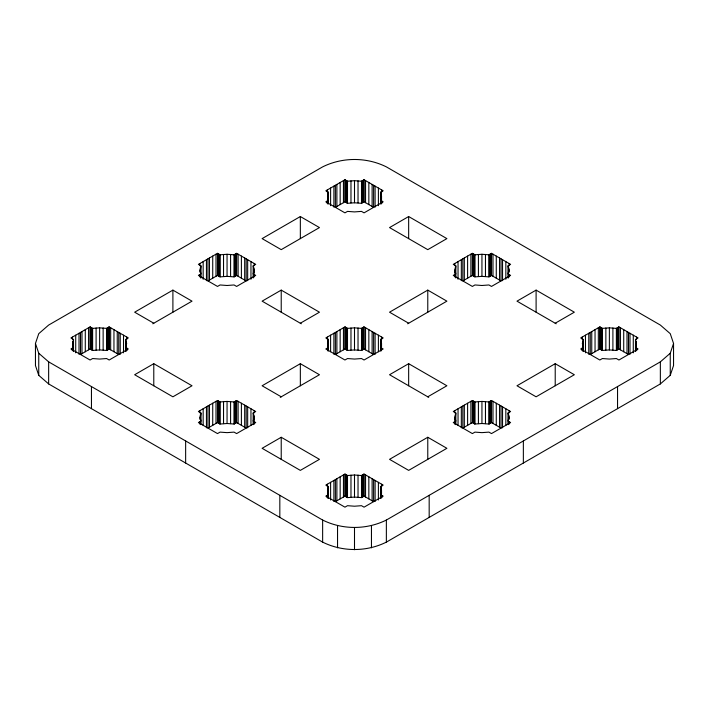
<?xml version="1.0" encoding="UTF-8"?>
<svg xmlns="http://www.w3.org/2000/svg" width="709" height="709" viewBox="0 0 709 709"><rect width="100%" height="100%" fill="white"/><g stroke="black" fill="none" stroke-linecap="round" stroke-linejoin="round"><path stroke-width="1.06" d="M73.506 339.416L72.584 343.457L73.506 347.499L70.944 348.979L90.061 360.012L92.622 358.541L99.623 359.064L106.616 358.541L109.177 360.012L128.294 348.979L125.732 347.499L126.654 343.457L125.732 339.416L128.294 337.945L109.177 326.902L106.616 328.382L99.623 327.85L92.622 328.382L90.061 326.902L70.944 337.945L73.506 339.416L73.506 351.567M200.027 272.088L200.948 265.84L198.387 264.368L217.503 253.326L220.065 254.806L227.057 254.274L234.059 254.806L236.62 253.326L255.736 264.368L253.175 265.84L253.175 277.99M200.027 419.249L200.948 412.993L198.387 411.521L217.503 400.479L220.065 401.959L227.057 401.427L234.059 401.959L236.62 400.479L255.736 411.521L253.175 412.993L253.175 424.39M253.175 265.84L254.097 269.881L253.175 273.922L255.736 275.402L236.62 286.436L234.059 284.965L227.057 285.488L220.065 284.965L217.503 286.436L198.387 275.402L200.948 273.922L200.027 269.881M253.175 412.993L254.097 417.034L253.175 421.075L255.736 422.555L236.62 433.589L234.059 432.118L227.057 432.641L220.065 432.118L217.503 433.589L198.387 422.555L200.948 421.075L200.027 417.034M327.469 199.619L328.382 192.263L325.83 190.792L344.946 179.749L347.499 181.229L354.5 180.698L361.501 181.229L364.054 179.749L383.17 190.792L380.618 192.263L380.618 203.66M327.469 346.772L328.382 339.416L325.83 337.945L344.946 326.902L347.499 328.382L354.5 327.85L361.501 328.382L364.054 326.902L383.17 337.945L380.618 339.416L380.618 350.813M327.469 493.925L328.382 486.569L325.83 485.098L344.946 474.055L347.499 475.535L354.5 475.003L361.501 475.535L364.054 474.055L383.17 485.098L380.618 486.569L380.618 497.966M380.618 192.263L381.531 196.304L380.618 200.346L383.17 201.826L364.054 212.86L361.501 211.388L354.5 211.911L347.499 211.388L344.946 212.86L325.83 201.826L328.382 200.346L327.469 196.304M380.618 339.416L381.531 343.457L380.618 347.499L383.17 348.979L364.054 360.012L361.501 358.541L354.5 359.064L347.499 358.541L344.946 360.012L325.83 348.979L328.382 347.499L327.469 343.457M380.618 486.569L381.531 490.61L380.618 494.652L383.17 496.132L364.054 507.165L361.501 505.694L354.5 506.217L347.499 505.694L344.946 507.165L325.83 496.132L328.382 494.652L327.469 490.61M454.903 273.195L455.825 265.84L453.264 264.368L472.38 253.326L474.941 254.806L481.943 254.274L488.935 254.806L491.497 253.326L510.613 264.368L508.052 265.84L508.052 277.99M454.903 420.348L455.825 412.993L453.264 411.521L472.38 400.479L474.941 401.959L481.943 401.427L488.935 401.959L491.497 400.479L510.613 411.521L508.052 412.993L508.052 424.39M508.052 265.84L508.973 269.881L508.052 273.922L510.613 275.402L491.497 286.436L488.935 284.965L481.943 285.488L474.941 284.965L472.38 286.436L453.264 275.402L455.825 273.922L454.903 269.881M508.052 412.993L508.973 417.034L508.052 421.075L510.613 422.555L491.497 433.589L488.935 432.118L481.943 432.641L474.941 432.118L472.38 433.589L453.264 422.555L455.825 421.075L454.903 417.034M583.268 339.416L582.346 343.457L583.268 347.499L580.706 348.979L599.823 360.012L602.384 358.541L609.377 359.064L616.378 358.541L618.939 360.012L638.056 348.979L635.494 347.499L636.416 343.457L635.494 339.416L638.056 337.945L618.939 326.902L616.378 328.382L609.377 327.85L602.384 328.382L599.823 326.902L580.706 337.945L583.268 339.416L583.268 351.567M35.45 343.457L38.747 333.673L48.646 325.068L322.639 166.872C342.456 157.026 366.544 157.026 386.361 166.872L660.354 325.068L670.253 333.673L673.55 343.457L673.55 365.543L670.253 375.327L660.354 383.932L386.361 542.128C366.544 551.974 342.456 551.974 322.639 542.128L48.646 383.932L38.747 375.327L35.45 365.543L35.45 343.457L38.747 353.25L38.747 375.327M670.253 375.327L670.253 353.25L673.55 343.457M38.747 353.25L48.646 361.856L322.639 520.043C342.456 529.898 366.544 529.898 386.361 520.043L660.354 361.856L670.253 353.25M152.825 323.783L192.015 301.157L172.899 290.114L134.666 312.19L153.782 323.224M300.341 216.537L262.108 238.614L281.225 249.648L319.458 227.58L300.341 216.537L300.341 238.623M118.74 332.424L118.74 354.5L109.177 348.988L106.616 350.459L99.623 349.936L92.622 350.459L90.061 348.988L80.507 354.5L80.507 332.424M246.174 258.847L246.174 280.924L236.62 275.411L234.059 276.882L227.057 276.359L220.065 276.882L217.503 275.411L207.941 280.924L207.941 258.847M373.616 185.271L373.616 207.347L364.054 201.835L361.501 203.306L354.5 202.783L347.499 203.306L344.946 201.835L335.384 207.347L335.384 185.271M153.782 363.69L134.666 374.733L172.899 396.81L192.015 385.767L153.782 363.69L153.782 385.776M300.341 323.224L319.458 312.19L281.225 290.114L262.108 301.157L301.29 323.783M408.659 216.537L389.542 227.58L427.775 249.657L446.892 238.614L408.659 216.537L408.659 238.623M280.268 397.359L319.458 374.733L300.341 363.69L262.108 385.767L281.225 396.801M407.71 323.783L446.892 301.157L427.775 290.114L389.542 312.19L408.659 323.224M246.174 406L246.174 428.076L236.62 422.564L234.059 424.035L227.057 423.512L220.065 424.035L217.503 422.564L207.941 428.076L207.941 406M373.616 332.424L373.616 354.5L364.054 348.988L361.501 350.459L354.5 349.936L347.499 350.459L344.946 348.988L335.384 354.5L335.384 332.424M501.059 258.847L501.059 280.924L491.497 275.411L488.935 276.882L481.943 276.359L474.941 276.882L472.38 275.411L462.826 280.924L462.826 258.847M281.225 437.267L262.108 448.31L300.341 470.386L319.458 459.343L281.225 437.267L281.225 459.352M427.775 396.801L446.892 385.767L408.659 363.69L389.542 374.733L428.732 397.359M555.218 323.224L574.334 312.19L536.101 290.114L516.985 301.157L556.175 323.783M427.775 437.267L389.542 459.343L408.659 470.377L446.892 448.31L427.775 437.267L427.775 459.352M555.218 363.69L516.985 385.767L536.101 396.801L574.334 374.733L555.218 363.69L555.218 385.776M373.616 479.576L373.616 501.653L364.054 496.14L361.501 497.612L354.5 497.089L347.499 497.612L344.946 496.14L335.384 501.653L335.384 479.576M501.059 406L501.059 428.076L491.497 422.564L488.935 424.035L481.943 423.512L474.941 424.035L472.38 422.564L462.826 428.076L462.826 406M628.493 332.424L628.493 354.5L618.939 348.988L616.378 350.459L609.377 349.936L602.384 350.459L599.823 348.988L590.26 354.5L590.26 332.424M660.354 361.856L660.354 383.932M636.771 348.243L636.771 350.45M636.558 337.076L636.558 339.292M636.186 341.428L636.186 348.048M635.893 342.5L635.893 344.707M635.893 347.729L635.893 351.044M635.494 339.416L635.494 351.567M633.279 335.18L633.279 352.843M629.991 333.283L629.991 354.261M627.004 331.564L627.004 353.64M623.716 329.667L623.716 351.744M620.428 327.771L620.428 349.847M618.939 326.902L618.939 348.988M618.54 327.133L618.54 349.218M617.654 327.647L617.654 349.723M617.548 386.573L617.548 408.65M616.777 328.152L616.777 350.228M616.378 328.382L616.378 350.459M612.904 327.983L612.904 350.069M609.377 327.85L609.377 349.936M605.858 327.983L605.858 350.069M602.384 328.382L602.384 350.459M601.976 328.152L601.976 350.228M601.099 327.647L601.099 349.723M600.222 327.133L600.222 349.218M599.823 326.902L599.823 348.988M598.325 327.771L598.325 349.847M595.046 329.667L595.046 351.744M591.758 331.564L591.758 353.64M588.771 333.283L588.771 354.261M585.483 335.18L585.483 352.843M582.86 342.5L582.86 344.707M582.86 347.729L582.86 351.044M582.576 341.428L582.576 348.048M582.195 337.076L582.195 339.292M581.983 348.243L581.983 350.45M536.101 290.114L536.101 312.199M523.357 440.954L523.357 463.03M509.337 274.667L509.337 276.873M509.337 421.82L509.337 424.026M509.124 263.5L509.124 265.715M509.124 410.653L509.124 412.868M508.973 269.881L508.973 272.088M508.973 417.034L508.973 419.249M508.743 267.851L508.743 272.265M508.743 415.004L508.743 419.418M508.459 265.609L508.459 277.76M508.459 412.762L508.459 424.62M505.836 261.603L505.836 279.266M505.836 408.756L505.836 425.32M502.548 259.707L502.548 280.684M502.548 406.86L502.548 427.837M499.561 257.987L499.561 280.064M499.561 405.14L499.561 427.217M496.273 256.091L496.273 278.167M496.273 403.244L496.273 425.32M492.994 254.194L492.994 276.271M492.994 401.347L492.994 423.424M491.497 253.326L491.497 275.411M491.497 400.479L491.497 422.564M491.098 253.556L491.098 275.641M491.098 400.709L491.098 422.794M490.22 254.07L490.22 276.147M490.22 401.223L490.22 423.3M489.343 254.575L489.343 276.652M489.343 401.728L489.343 423.805M488.935 254.806L488.935 276.882M488.935 401.959L488.935 424.035M485.461 254.407L485.461 276.492M485.461 401.56L485.461 423.645M481.943 254.274L481.943 276.359M481.943 401.427L481.943 423.512M478.415 254.407L478.415 276.492M478.415 401.56L478.415 423.645M474.941 254.806L474.941 276.882M474.941 401.959L474.941 424.035M474.543 254.575L474.543 276.652M474.543 401.728L474.543 423.805M473.665 254.07L473.665 276.147M473.665 401.223L473.665 423.3M472.779 253.556L472.779 275.641M472.779 400.709L472.779 422.794M472.38 253.326L472.38 275.411M472.38 400.479L472.38 422.564M470.891 254.194L470.891 276.271M470.891 401.347L470.891 423.424M467.603 256.091L467.603 278.167M467.603 403.244L467.603 425.32M464.315 257.987L464.315 280.064M464.315 405.14L464.315 427.217M461.329 259.707L461.329 280.684M461.329 406.86L461.329 427.837M458.041 261.603L458.041 279.266M458.041 408.756L458.041 425.32M455.825 265.84L455.825 277.99M455.825 412.993L455.825 424.39M455.426 274.153L455.426 276.359M455.426 421.306L455.426 424.62M455.134 267.851L455.134 273.373M455.134 415.004L455.134 421.279M454.761 263.5L454.761 265.715M454.761 410.653L454.761 412.868M454.549 274.667L454.549 276.873M454.549 421.82L454.549 424.026M429.175 495.325L429.175 517.41M427.775 290.114L427.775 312.199M408.659 363.69L408.659 385.776M386.361 520.043L386.361 542.128M381.894 201.09L381.894 203.297M381.894 495.396L381.894 497.603M381.681 189.923L381.681 192.13M381.681 337.076L381.681 339.292M381.681 484.229L381.681 486.445M381.531 196.304L381.531 199.619M381.531 343.457L381.531 346.772M381.531 490.61L381.531 493.925M381.3 194.275L381.3 199.796M381.3 341.428L381.3 345.841M381.3 488.581L381.3 494.102M381.017 192.033L381.017 204.174M381.017 339.186L381.017 351.044M381.017 486.339L381.017 498.489M378.393 188.027L378.393 205.69M378.393 335.18L378.393 351.744M378.393 482.333L378.393 499.996M375.105 186.13L375.105 207.108M375.105 333.283L375.105 354.261M375.105 480.436L375.105 501.414M372.119 184.411L372.119 206.487M372.119 331.564L372.119 353.64M372.119 478.717L372.119 500.793M371.454 525.759L371.454 547.835M368.84 182.514L368.84 204.591M368.84 329.667L368.84 351.744M368.84 476.82L368.84 498.897M365.552 180.618L365.552 202.694M365.552 327.771L365.552 349.847M365.552 474.924L365.552 497M364.054 179.749L364.054 201.835M364.054 326.902L364.054 348.988M364.054 474.055L364.054 496.14M363.655 179.98L363.655 202.065M363.655 327.133L363.655 349.218M363.655 474.294L363.655 496.371M362.778 180.494L362.778 202.57M362.778 327.647L362.778 349.723M362.778 474.8L362.778 496.876M361.9 180.999L361.9 203.075M361.9 328.152L361.9 350.228M361.9 475.305L361.9 497.381M361.501 181.229L361.501 203.306M361.501 328.382L361.501 350.459M361.501 475.535L361.501 497.612M358.027 180.83L358.027 202.916M358.027 327.983L358.027 350.069M358.027 475.136L358.027 497.222M354.5 180.698L354.5 202.783M354.5 327.85L354.5 349.936M354.5 475.003L354.5 497.089M354.5 527.664L354.5 549.741M350.973 180.83L350.973 202.916M350.973 327.983L350.973 350.069M350.973 475.136L350.973 497.222M347.499 181.229L347.499 203.306M347.499 328.382L347.499 350.459M347.499 475.535L347.499 497.612M347.1 180.999L347.1 203.075M347.1 328.152L347.1 350.228M347.1 475.305L347.1 497.381M346.222 180.494L346.222 202.57M346.222 327.647L346.222 349.723M346.222 474.8L346.222 496.876M345.345 179.98L345.345 202.065M345.345 327.133L345.345 349.218M345.345 474.294L345.345 496.371M344.946 179.749L344.946 201.835M344.946 326.902L344.946 348.988M344.946 474.055L344.946 496.14M343.448 180.618L343.448 202.694M343.448 327.771L343.448 349.847M343.448 474.924L343.448 497M340.16 182.514L340.16 204.591M340.16 329.667L340.16 351.744M340.16 476.82L340.16 498.897M337.546 525.759L337.546 547.835M336.881 184.411L336.881 206.487M336.881 331.564L336.881 353.64M336.881 478.717L336.881 500.793M333.895 186.13L333.895 207.108M333.895 333.283L333.895 354.261M333.895 480.436L333.895 501.414M330.607 188.027L330.607 205.69M330.607 335.18L330.607 351.744M330.607 482.333L330.607 499.996M328.382 192.263L328.382 203.66M328.382 339.416L328.382 350.813M328.382 486.569L328.382 497.966M327.983 192.033L327.983 204.174M327.983 339.186L327.983 351.044M327.983 486.339L327.983 498.489M327.7 194.275L327.7 199.796M327.7 341.428L327.7 345.841M327.7 488.581L327.7 494.102M327.319 189.923L327.319 192.13M327.319 337.076L327.319 339.292M327.319 484.229L327.319 486.445M327.106 201.09L327.106 203.297M327.106 495.396L327.106 497.603M322.639 520.043L322.639 542.128M300.341 363.69L300.341 385.776M281.225 290.114L281.225 312.199M279.825 495.325L279.825 517.41M254.451 274.667L254.451 276.873M254.451 421.82L254.451 424.026M254.239 263.5L254.239 265.715M254.239 410.653L254.239 412.868M254.097 269.881L254.097 273.195M254.097 417.034L254.097 420.348M253.866 267.851L253.866 273.373M253.866 415.004L253.866 421.279M253.574 274.153L253.574 276.359M253.574 421.306L253.574 424.62M250.959 261.603L250.959 279.266M250.959 408.756L250.959 425.32M247.671 259.707L247.671 280.684M247.671 406.86L247.671 427.837M244.685 257.987L244.685 280.064M244.685 405.14L244.685 427.217M241.397 256.091L241.397 278.167M241.397 403.244L241.397 425.32M238.109 254.194L238.109 276.271M238.109 401.347L238.109 423.424M236.62 253.326L236.62 275.411M236.62 400.479L236.62 422.564M236.221 253.556L236.221 275.641M236.221 400.709L236.221 422.794M235.335 254.07L235.335 276.147M235.335 401.223L235.335 423.3M234.457 254.575L234.457 276.652M234.457 401.728L234.457 423.805M234.059 254.806L234.059 276.882M234.059 401.959L234.059 424.035M230.585 254.407L230.585 276.492M230.585 401.56L230.585 423.645M227.057 254.274L227.057 276.359M227.057 401.427L227.057 423.512M223.539 254.407L223.539 276.492M223.539 401.56L223.539 423.645M220.065 254.806L220.065 276.882M220.065 401.959L220.065 424.035M219.657 254.575L219.657 276.652M219.657 401.728L219.657 423.805M218.78 254.07L218.78 276.147M218.78 401.223L218.78 423.3M217.902 253.556L217.902 275.641M217.902 400.709L217.902 422.794M217.503 253.326L217.503 275.411M217.503 400.479L217.503 422.564M216.006 254.194L216.006 276.271M216.006 401.347L216.006 423.424M212.727 256.091L212.727 278.167M212.727 403.244L212.727 425.32M209.439 257.987L209.439 280.064M209.439 405.14L209.439 427.217M206.452 259.707L206.452 280.684M206.452 406.86L206.452 427.837M203.164 261.603L203.164 279.266M203.164 408.756L203.164 425.32M200.948 265.84L200.948 277.99M200.948 412.993L200.948 424.39M200.541 265.609L200.541 277.76M200.541 412.762L200.541 424.62M200.257 267.851L200.257 272.265M200.257 415.004L200.257 419.418M199.876 263.5L199.876 265.715M199.876 410.653L199.876 412.868M199.663 274.667L199.663 276.873M199.663 421.82L199.663 424.026M185.643 440.954L185.643 463.03M172.899 290.114L172.899 312.199M127.017 348.243L127.017 350.45M126.805 337.076L126.805 339.292M126.424 341.428L126.424 348.048M126.14 342.5L126.14 344.707M126.14 347.729L126.14 351.044M125.732 339.416L125.732 351.567M123.517 335.18L123.517 352.843M120.229 333.283L120.229 354.261M117.242 331.564L117.242 353.64M113.954 329.667L113.954 351.744M110.675 327.771L110.675 349.847M109.177 326.902L109.177 348.988M108.778 327.133L108.778 349.218M107.901 327.647L107.901 349.723M107.024 328.152L107.024 350.228M106.616 328.382L106.616 350.459M103.142 327.983L103.142 350.069M99.623 327.85L99.623 349.936M96.096 327.983L96.096 350.069M92.622 328.382L92.622 350.459M92.223 328.152L92.223 350.228M91.452 386.573L91.452 408.65M91.346 327.647L91.346 349.723M90.46 327.133L90.46 349.218M90.061 326.902L90.061 348.988M88.572 327.771L88.572 349.847M85.284 329.667L85.284 351.744M81.996 331.564L81.996 353.64M79.009 333.283L79.009 354.261M75.721 335.18L75.721 352.843M73.107 342.5L73.107 344.707M73.107 347.729L73.107 351.044M72.814 341.428L72.814 348.048M72.442 337.076L72.442 339.292M72.229 348.243L72.229 350.45M48.646 361.856L48.646 383.932"/></g></svg>
